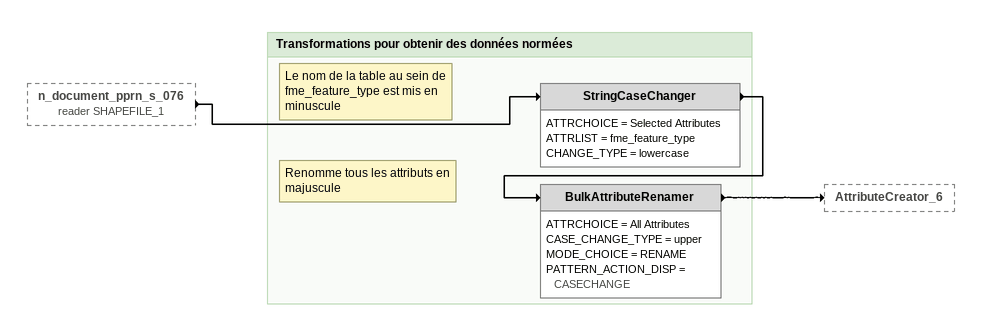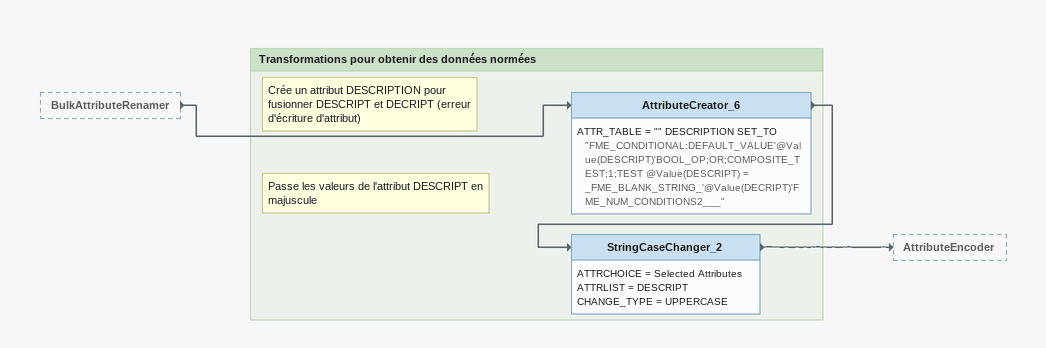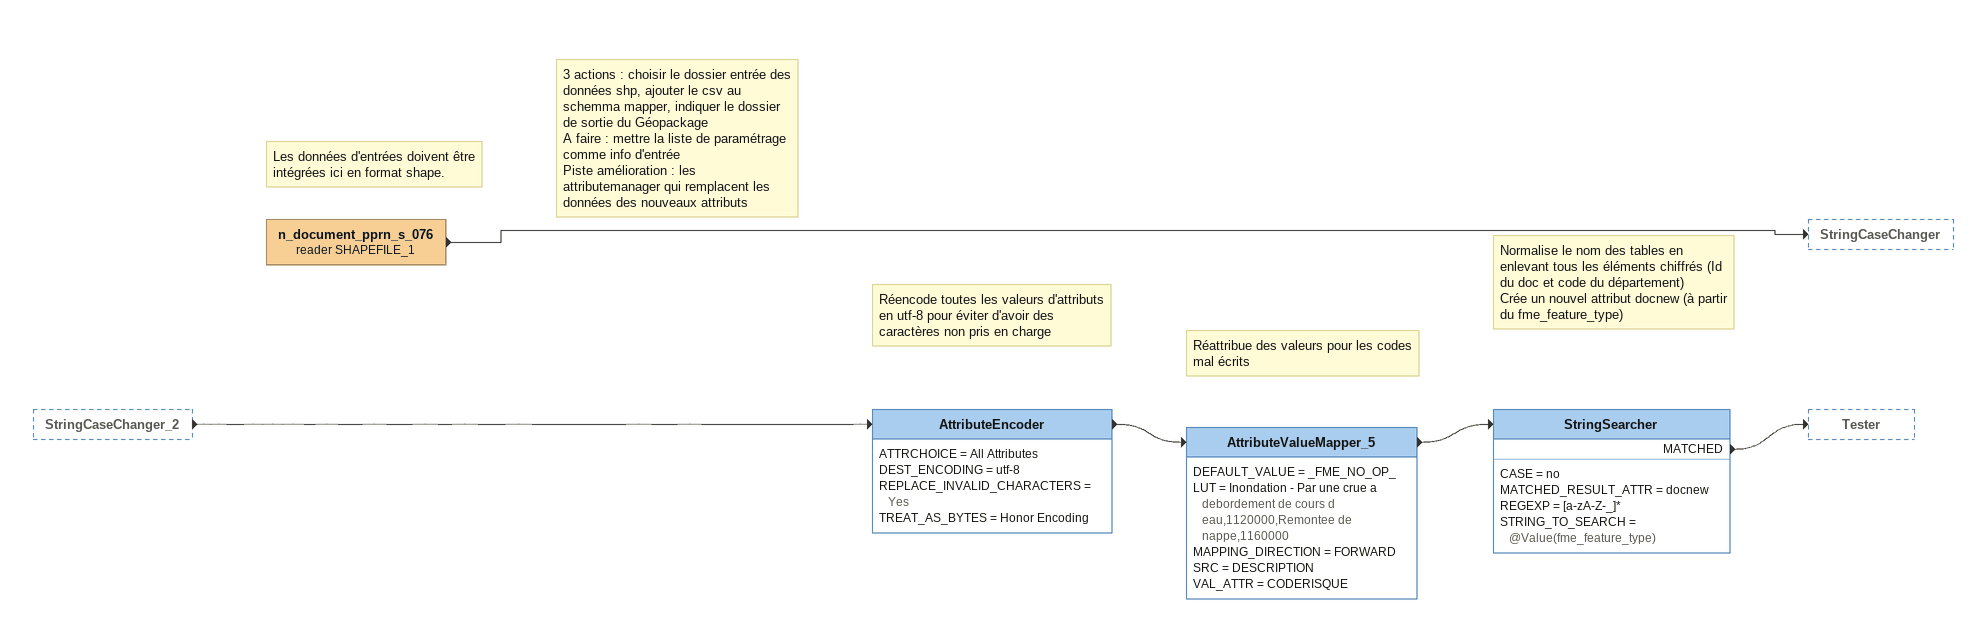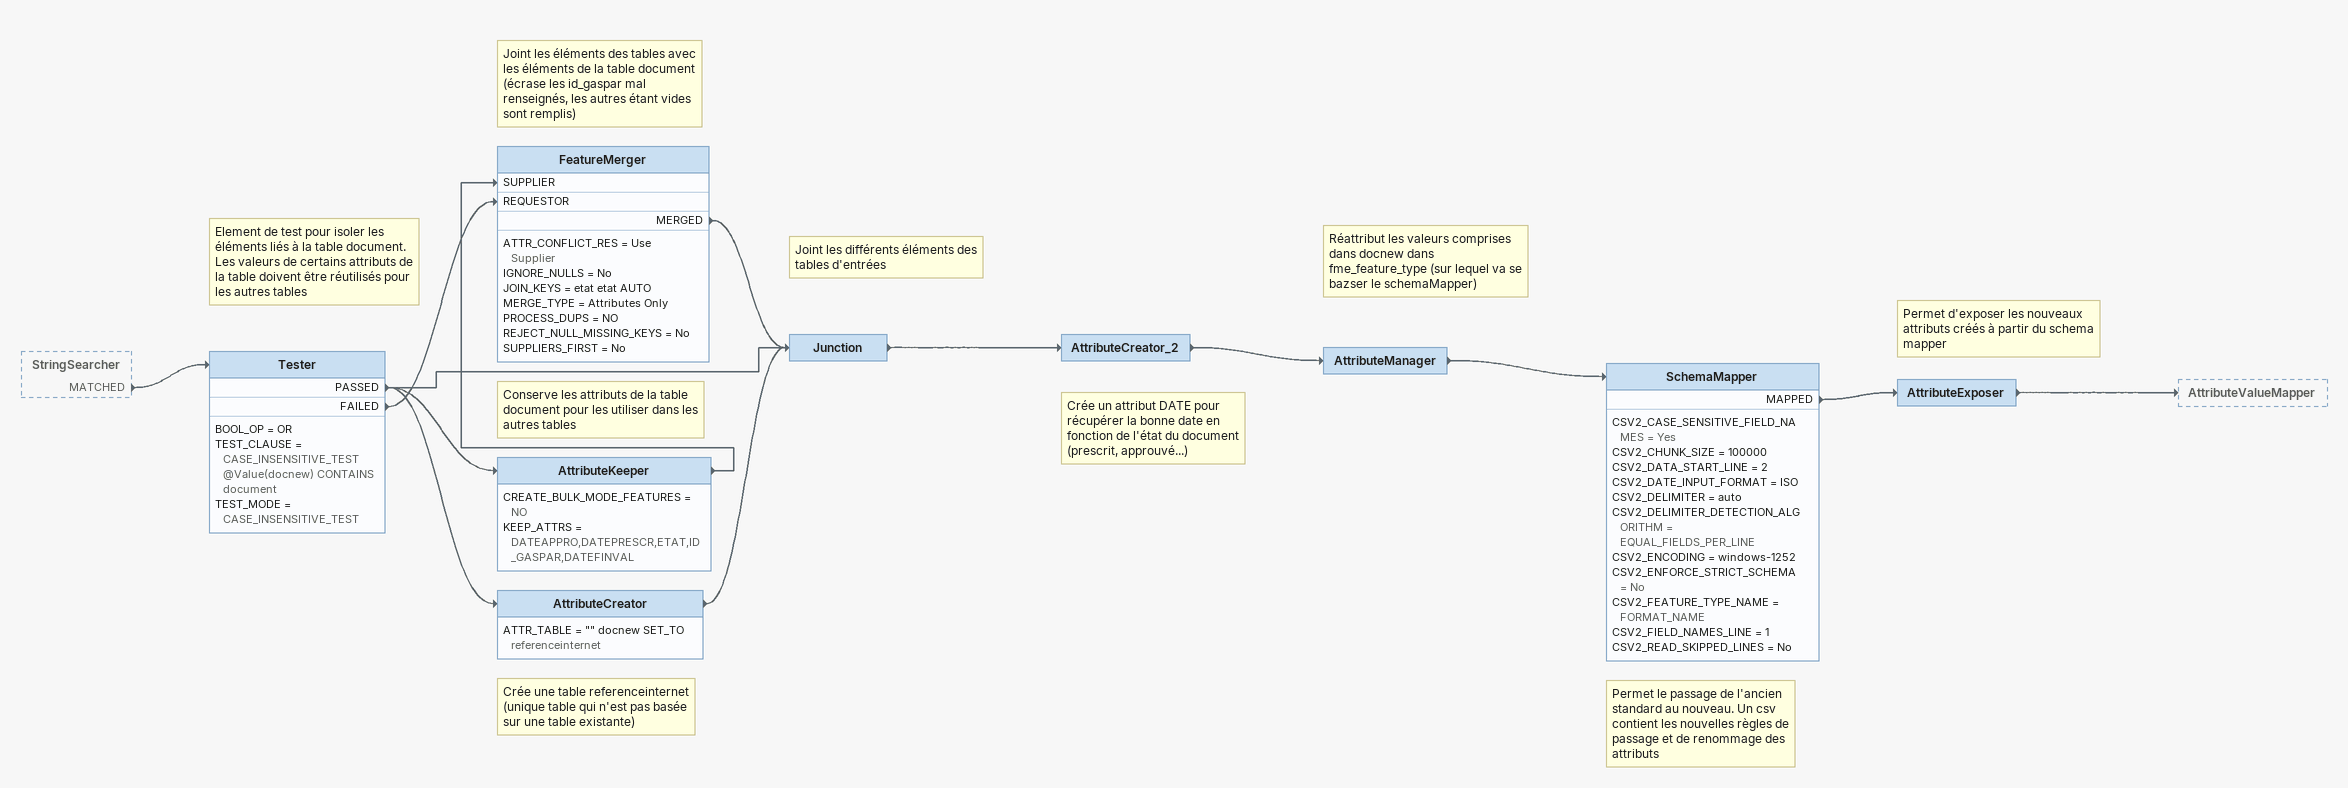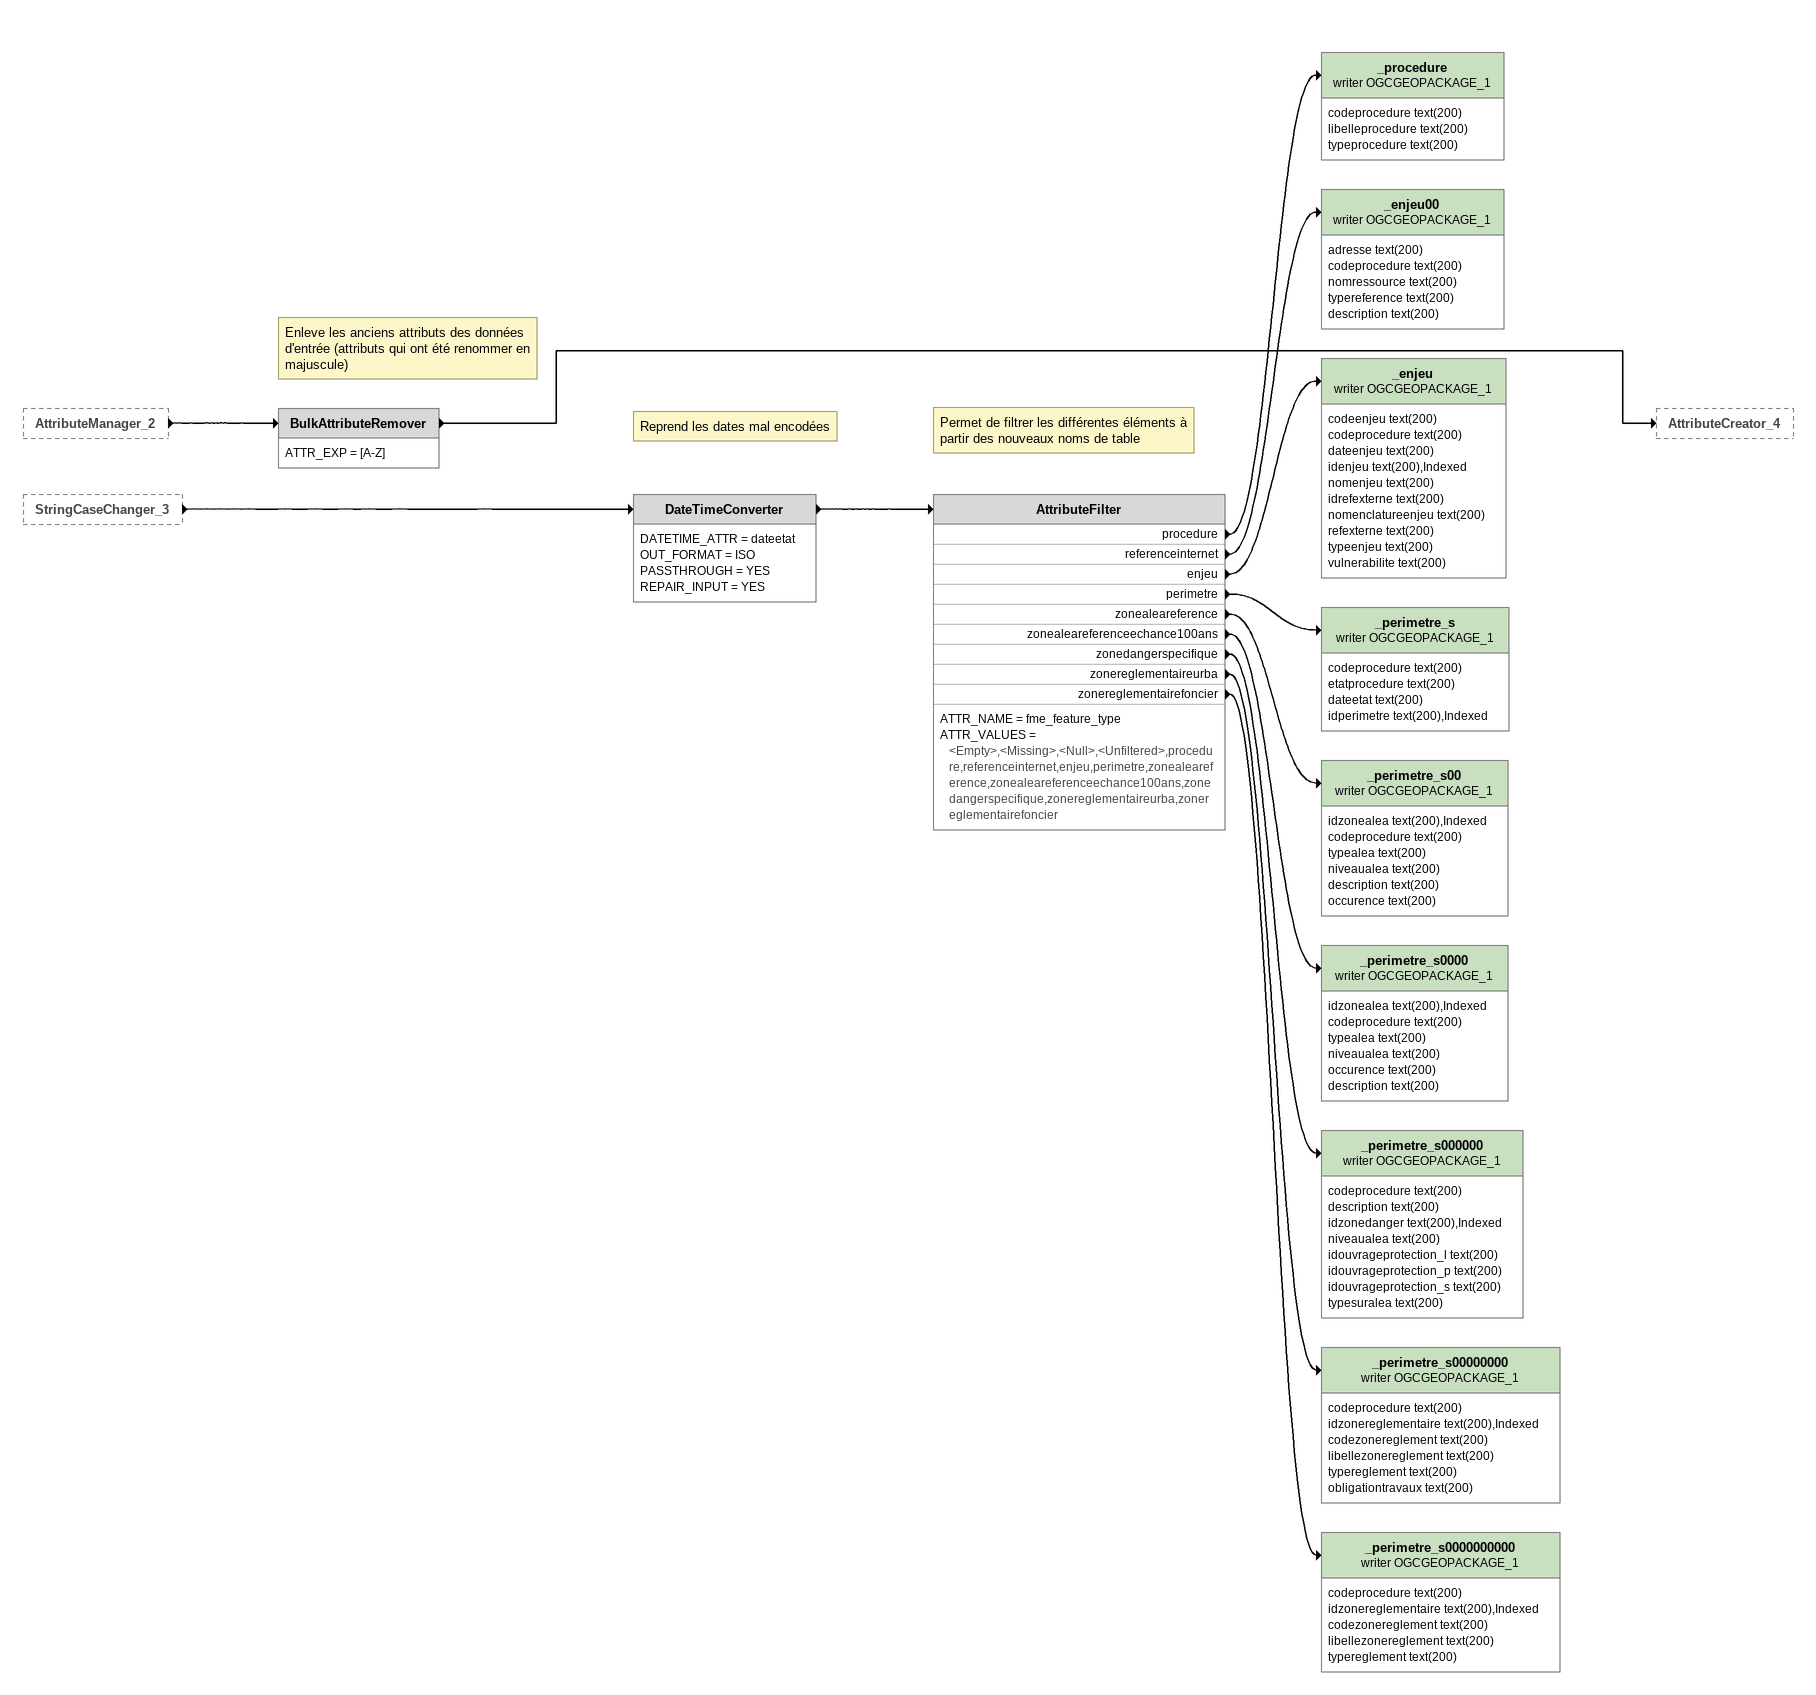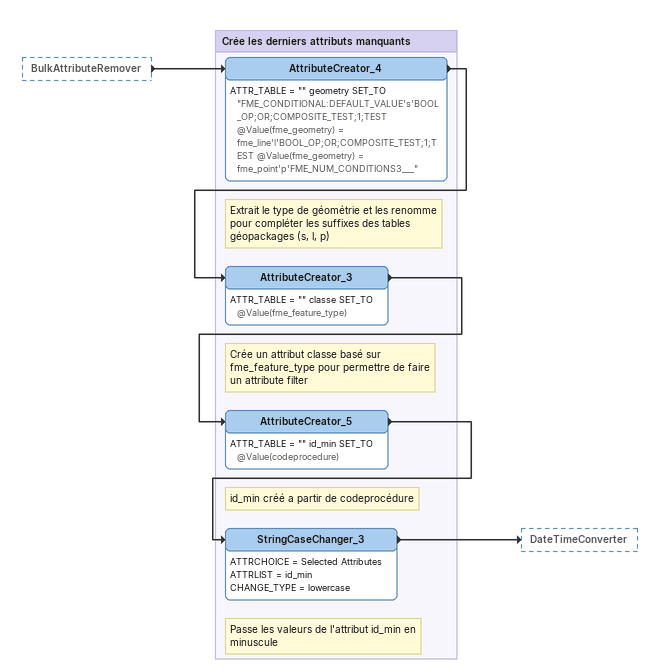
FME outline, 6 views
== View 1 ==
n_document_pprn_s_076 (reader SHAPEFILE_1) [outside]
    -> StringCaseChanger

Bookmark: Transformations pour obtenir des données normées
Note: Le nom de la table au sein de fme_feature_type est mis en minuscule
StringCaseChanger
    ATTRCHOICE = Selected Attributes
    ATTRLIST = fme_feature_type
    CHANGE_TYPE = lowercase
    -> BulkAttributeRenamer
Note: Renomme tous les attributs en majuscule
BulkAttributeRenamer
    ATTRCHOICE = All Attributes
    CASE_CHANGE_TYPE = upper
    MODE_CHOICE = RENAME
    PATTERN_ACTION_DISP = CASECHANGE
    -> AttributeCreator_6

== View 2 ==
BulkAttributeRenamer [outside]
    -> AttributeCreator_6

Bookmark: Transformations pour obtenir des données normées
Note: Crée un attribut DESCRIPTION pour fusionner DESCRIPT et DECRIPT (erreur d'écriture d'attribut)
AttributeCreator_6
    ATTR_TABLE = "" DESCRIPTION SET_TO "FME_CONDITIONAL:DEFAULT_VALUE'@Value(DESCRIPT)'BOOL_OP;OR;COMPOSITE_TEST;1;TEST @Value(DESCRIPT) = _FME_BLANK_STRING_'@Value(DECRIPT)'FME_NUM_CONDITIONS2___"
    -> StringCaseChanger_2
Note: Passe les valeurs de l'attribut DESCRIPT en majuscule
StringCaseChanger_2
    ATTRCHOICE = Selected Attributes
    ATTRLIST = DESCRIPT
    CHANGE_TYPE = UPPERCASE
    -> AttributeEncoder

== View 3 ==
StringCaseChanger_2 [outside]
    -> AttributeEncoder
Note: Les données d'entrées doivent être intégrées ici en format shape.
Note: 3 actions : choisir le dossier entrée des données shp, ajouter le csv au schemma mapper, indiquer le dossier de sortie du Géopackage / A faire : mettre la liste de paramétrage comme info d'entrée / Piste amélioration : les attributemanager qui remplacent les données des nouveaux attributs
n_document_pprn_s_076 (reader SHAPEFILE_1)
    -> StringCaseChanger
Note: Réencode toutes les valeurs d'attributs en utf-8 pour éviter d'avoir des caractères non pris en charge
AttributeEncoder
    ATTRCHOICE = All Attributes
    DEST_ENCODING = utf-8
    REPLACE_INVALID_CHARACTERS = Yes
    TREAT_AS_BYTES = Honor Encoding
    -> AttributeValueMapper_5
Note: Réattribue des valeurs pour les codes mal écrits
AttributeValueMapper_5
    DEFAULT_VALUE = _FME_NO_OP_
    LUT = Inondation - Par une crue a debordement de cours d eau,1120000,Remontee de nappe,1160000
    MAPPING_DIRECTION = FORWARD
    SRC = DESCRIPTION
    VAL_ATTR = CODERISQUE
    -> StringSearcher
Note: Normalise le nom des tables en enlevant tous les éléments chiffrés (Id du doc et code du département) / Crée un nouvel attribut docnew (à partir du fme_feature_type)
StringSearcher
    CASE = no
    MATCHED_RESULT_ATTR = docnew
    REGEXP = [a-zA-Z-_]*
    STRING_TO_SEARCH = @Value(fme_feature_type)
    MATCHED -> Tester

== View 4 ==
StringSearcher [outside]
    MATCHED -> Tester
Note: Element de test pour isoler les éléments liés à la table document. Les valeurs de certains attributs de la table doivent être réutilisés pour les autres tables
Tester
    BOOL_OP = OR
    TEST_CLAUSE = CASE_INSENSITIVE_TEST @Value(docnew) CONTAINS document
    TEST_MODE = CASE_INSENSITIVE_TEST
    PASSED -> AttributeCreator
    PASSED -> Junction
    PASSED -> AttributeKeeper
    FAILED -> FeatureMerger [REQUESTOR]
Note: Conserve les attributs de la table document pour les utiliser dans les autres tables
AttributeKeeper
    CREATE_BULK_MODE_FEATURES = NO
    KEEP_ATTRS = DATEAPPRO,DATEPRESCR,ETAT,ID_GASPAR,DATEFINVAL
    -> FeatureMerger [SUPPLIER]
Note: Joint les éléments des tables avec les éléments de la table document / (écrase les id_gaspar mal renseignés, les autres étant vides sont remplis)
FeatureMerger
    ATTR_CONFLICT_RES = Use Supplier
    IGNORE_NULLS = No
    JOIN_KEYS = etat etat AUTO
    MERGE_TYPE = Attributes Only
    PROCESS_DUPS = NO
    REJECT_NULL_MISSING_KEYS = No
    SUPPLIERS_FIRST = No
    MERGED -> Junction
Note: Crée une table referenceinternet (unique table qui n'est pas basée sur une table existante)
AttributeCreator
    ATTR_TABLE = "" docnew SET_TO referenceinternet
    -> Junction
Note: Joint les différents éléments des tables d'entrées
Junction
    -> AttributeCreator_2
Note: Crée un attribut DATE pour récupérer la bonne date en fonction de l'état du document (prescrit, approuvé...)
AttributeCreator_2
    -> AttributeManager
Note: Réattribut les valeurs comprises dans docnew dans fme_feature_type (sur lequel va se bazser le schemaMapper)
AttributeManager
    -> SchemaMapper
Note: Permet le passage de l'ancien standard au nouveau. Un csv contient les nouvelles règles de passage et de renommage des attributs
SchemaMapper
    CSV2_CASE_SENSITIVE_FIELD_NAMES = Yes
    CSV2_CHUNK_SIZE = 100000
    CSV2_DATA_START_LINE = 2
    CSV2_DATE_INPUT_FORMAT = ISO
    CSV2_DELIMITER = auto
    CSV2_DELIMITER_DETECTION_ALGORITHM = EQUAL_FIELDS_PER_LINE
    CSV2_ENCODING = windows-1252
    CSV2_ENFORCE_STRICT_SCHEMA = No
    CSV2_FEATURE_TYPE_NAME = FORMAT_NAME
    CSV2_FIELD_NAMES_LINE = 1
    CSV2_READ_SKIPPED_LINES = No
    MAPPED -> AttributeExposer
Note: Permet d'exposer les nouveaux attributs créés à partir du schema mapper
AttributeExposer
    -> AttributeValueMapper

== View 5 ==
AttributeManager_2 [outside]
    -> BulkAttributeRemover
StringCaseChanger_3 [outside]
    -> DateTimeConverter
Note: Enleve les anciens attributs des données d'entrée (attributs qui ont été renommer en majuscule)
BulkAttributeRemover
    ATTR_EXP = [A-Z]
    -> AttributeCreator_4
Note: Reprend les dates mal encodées
DateTimeConverter
    DATETIME_ATTR = dateetat
    OUT_FORMAT = ISO
    PASSTHROUGH = YES
    REPAIR_INPUT = YES
    -> AttributeFilter
Note: Permet de filtrer les différentes éléments à partir des nouveaux noms de table
AttributeFilter
    ATTR_NAME = fme_feature_type
    ATTR_VALUES = <Empty>,<Missing>,<Null>,<Unfiltered>,procedure,referenceinternet,enjeu,perimetre,zonealeareference,zonealeareferenceechance100ans,zonedangerspecifique,zonereglementaireurba,zonereglementairefoncier
    procedure -> _procedure (writer OGCGEOPACKAGE_1)
    referenceinternet -> _enjeu00 (writer OGCGEOPACKAGE_1)
    enjeu -> _enjeu (writer OGCGEOPACKAGE_1)
    perimetre -> _perimetre_s (writer OGCGEOPACKAGE_1)
    zonealeareference -> _perimetre_s00 (writer OGCGEOPACKAGE_1)
    zonealeareferenceechance100ans -> _perimetre_s0000 (writer OGCGEOPACKAGE_1)
    zonedangerspecifique -> _perimetre_s000000 (writer OGCGEOPACKAGE_1)
    zonereglementaireurba -> _perimetre_s00000000 (writer OGCGEOPACKAGE_1)
    zonereglementairefoncier -> _perimetre_s0000000000 (writer OGCGEOPACKAGE_1)
_procedure (writer OGCGEOPACKAGE_1)
    attributes: codeprocedure text(200), libelleprocedure text(200), typeprocedure text(200)
_enjeu00 (writer OGCGEOPACKAGE_1)
    attributes: adresse text(200), codeprocedure text(200), nomressource text(200), typereference text(200), description text(200)
_enjeu (writer OGCGEOPACKAGE_1)
    attributes: codeenjeu text(200), codeprocedure text(200), dateenjeu text(200), idenjeu text(200),Indexed, nomenjeu text(200), idrefexterne text(200), nomenclatureenjeu text(200), refexterne text(200), typeenjeu text(200), vulnerabilite text(200)
_perimetre_s (writer OGCGEOPACKAGE_1)
    attributes: codeprocedure text(200), etatprocedure text(200), dateetat text(200), idperimetre text(200),Indexed
_perimetre_s00 (writer OGCGEOPACKAGE_1)
    attributes: idzonealea text(200),Indexed, codeprocedure text(200), typealea text(200), niveaualea text(200), description text(200), occurence text(200)
_perimetre_s0000 (writer OGCGEOPACKAGE_1)
    attributes: idzonealea text(200),Indexed, codeprocedure text(200), typealea text(200), niveaualea text(200), occurence text(200), description text(200)
_perimetre_s000000 (writer OGCGEOPACKAGE_1)
    attributes: codeprocedure text(200), description text(200), idzonedanger text(200),Indexed, niveaualea text(200), idouvrageprotection_l text(200), idouvrageprotection_p text(200), idouvrageprotection_s text(200), typesuralea text(200)
_perimetre_s00000000 (writer OGCGEOPACKAGE_1)
    attributes: codeprocedure text(200), idzonereglementaire text(200),Indexed, codezonereglement text(200), libellezonereglement text(200), typereglement text(200), obligationtravaux text(200)
_perimetre_s0000000000 (writer OGCGEOPACKAGE_1)
    attributes: codeprocedure text(200), idzonereglementaire text(200),Indexed, codezonereglement text(200), libellezonereglement text(200), typereglement text(200)

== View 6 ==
BulkAttributeRemover [outside]
    -> AttributeCreator_4

Bookmark: Crée les derniers attributs manquants
Note: Extrait le type de géométrie et les renomme pour compléter les suffixes des tables géopackages (s, l, p)
AttributeCreator_4
    ATTR_TABLE = "" geometry SET_TO "FME_CONDITIONAL:DEFAULT_VALUE's'BOOL_OP;OR;COMPOSITE_TEST;1;TEST @Value(fme_geometry) = fme_line'l'BOOL_OP;OR;COMPOSITE_TEST;1;TEST @Value(fme_geometry) = fme_point'p'FME_NUM_CONDITIONS3___"
    -> AttributeCreator_3
Note: Crée un attribut classe basé sur fme_feature_type pour permettre de faire un attribute filter
AttributeCreator_3
    ATTR_TABLE = "" classe SET_TO @Value(fme_feature_type)
    -> AttributeCreator_5
Note: id_min créé a partir de codeprocédure
AttributeCreator_5
    ATTR_TABLE = "" id_min SET_TO @Value(codeprocedure)
    -> StringCaseChanger_3
Note: Passe les valeurs de l'attribut id_min en minuscule
StringCaseChanger_3
    ATTRCHOICE = Selected Attributes
    ATTRLIST = id_min
    CHANGE_TYPE = lowercase
    -> DateTimeConverter
